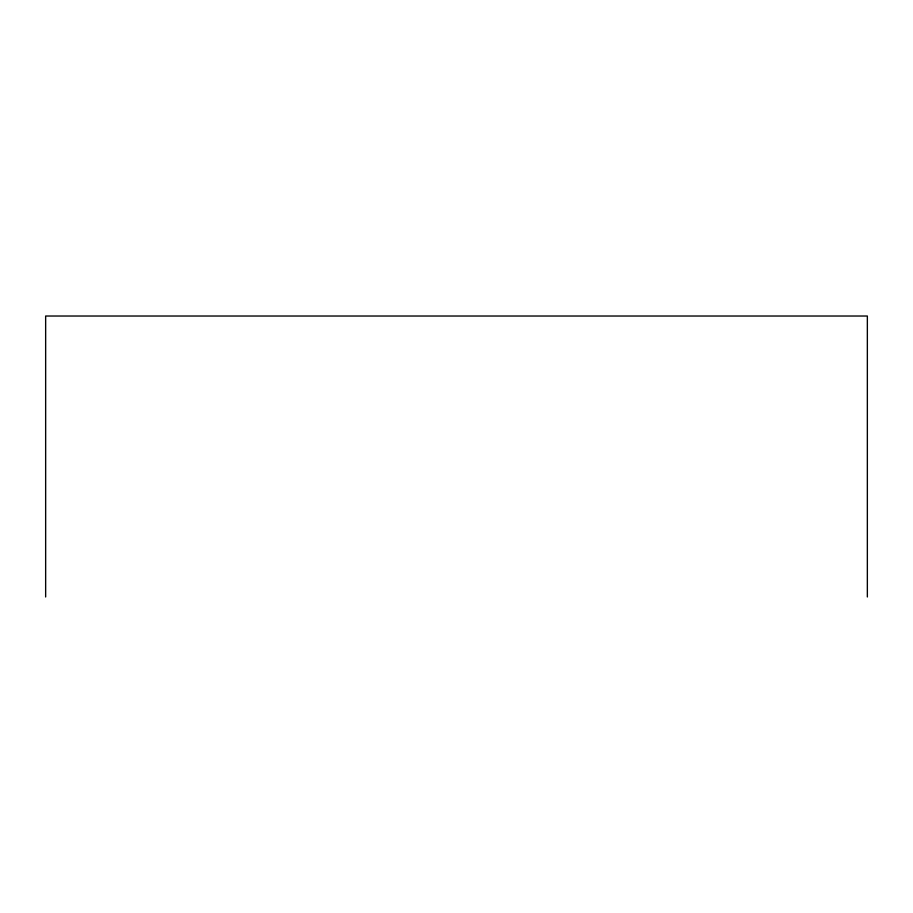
<?xml version="1.0" encoding="UTF-8"?>
<svg xmlns="http://www.w3.org/2000/svg" width="913" height="913" viewBox="0 0 913 913"><rect width="100%" height="100%" fill="white"/><g stroke="black" fill="none" stroke-linecap="round" stroke-linejoin="round"><path stroke-width="1.37" d="M867.35 596.976L867.35 316.024L45.65 316.024L45.65 596.976"/></g></svg>
